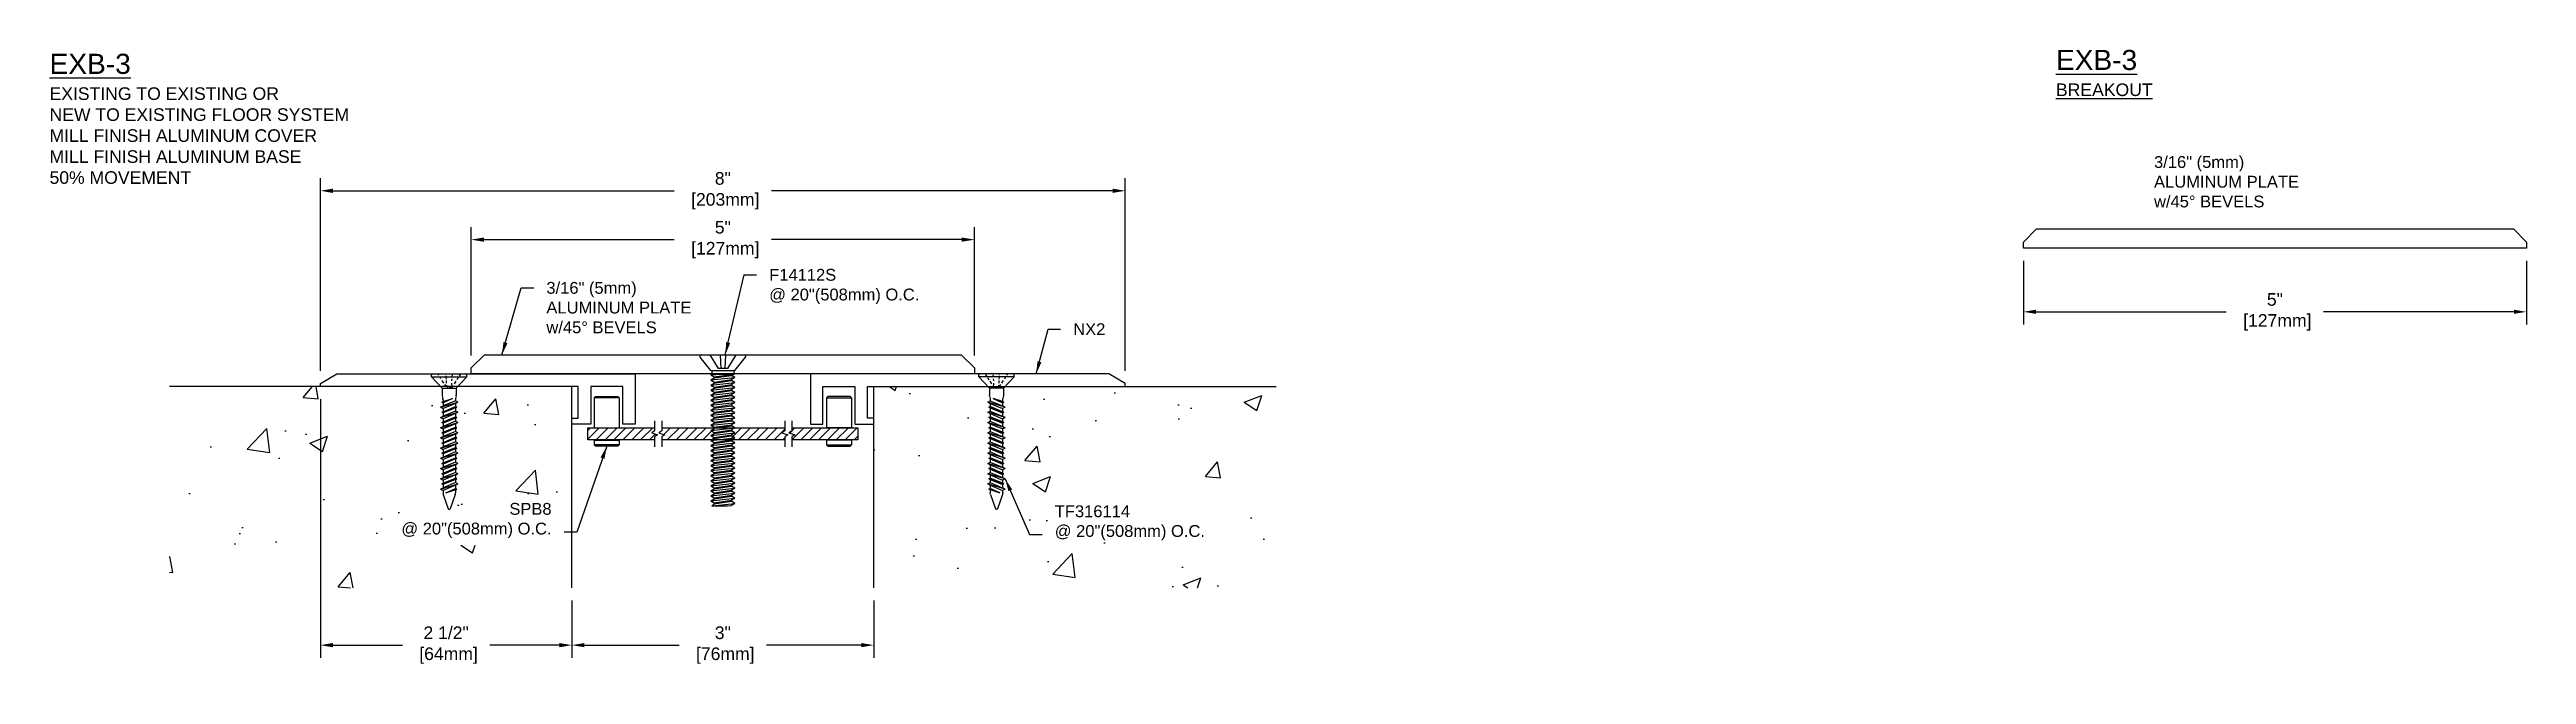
# Model space of a CAD drawing. Header units: inches. Extents: x -9.2 to 15.4, y 7.6 to 13.8.
import ezdxf

# ---------------------------------------------------------------- set-up
doc = ezdxf.new("R2010")
doc.units = ezdxf.units.IN
doc.header["$MEASUREMENT"] = 0
for name, color, linetype in [('Anchors', 4, 'Continuous'), ('Conditions', 1, 'Continuous'), ('Dimensions', 3, 'Continuous'), ('TEXT', 2, 'Continuous')]:
    doc.layers.add(name, color=color, linetype=linetype)
doc.styles.add('ARIAL', font='arial.ttf')
doc.dimstyles.new('Arial', dxfattribs={"dimtxt": 0.125, "dimasz": 0.125, "dimexe": 0.125, "dimexo": 0.125, "dimgap": 0.125, "dimtad": 0, "dimtih": 1, "dimtoh": 1, "dimdec": 4, "dimzin": 3, "dimdsep": 46, "dimlunit": 4, "dimtxsty": 'ARIAL', "dimcen": 0.125, "dimadec": 0, "dimazin": 0, "dimtfac": 1, "dimtdec": 4, "dimtofl": 0, "dimtmove": 0, "dimatfit": 3, "dimfxl": 0, "dimfrac": 2, "dimtolj": 1, "dimtzin": 0, "dimarcsym": 0})
pattern_1 = [(50, (-9.5756, 6.9022), (1.79315, -0.15688), [0.1875, -2.0625]), (355, (-9.5756, 6.9022), (-0.34688, 1.88048), [0.15, -1.65]), (100.451, (-9.4261, 6.8891), (1.44627, 1.7236), [0.15935, -1.75286]), (46.184, (-9.5756, 7.4022), (2.6681, -0.4138), [0.28125, -3.09375]), (96.636, (-9.3532, 7.3677), (2.33666, 2.4353), [0.23903, -2.6293]), (351.184, (-9.5756, 7.4022), (2.33665, 2.4353), [0.225, -2.475]), (21, (-9.3256, 7.2772), (1.49227, -1.00655), [0.1875, -2.0625]), (326, (-9.3256, 7.2772), (0.6083, 1.81288), [0.15, -1.65]), (71.451, (-9.2012, 7.1933), (2.10056, 0.80633), [0.15935, -1.75286]), (37.5, (-9.57555, 6.9022), (0.0304, 0.832235), [0, -1.63, 0, -1.675, 0, -1.65625]), (7.5, (-9.57555, 6.9022), (0.657674, 0.98603), [0, -0.955, 0, -1.5925, 0, -0.63125]), (327.5, (-10.13305, 6.9022), (1.334556, -0.056387), [0, -0.625, 0, -1.95, 0, -2.5875]), (317.5, (-10.383, 6.9022), (1.45797, 0.25026), [0, -0.8125, 0, -1.295, 0, -1.8375])]

# ---------------------------------------------------------------- blocks, each defined once
blk = doc.blocks.new('TF-316114')
for p, q in [((-0.163, 0), (0.163, 0)), ((-0.104, -0.013), (-0.113, 0)), ((-0.176, -0.029), (-0.175, -0.01)), ((-0.176, -0.029), (0.176, -0.029)), ((-0.176, -0.029), (-0.07, -0.141)), ((-0.082, -0.047), (-0.091, -0.032)), ((-0.074, -0.28), (0.032, -0.243)), ((-0.07, -0.141), (0.07, -0.141)), ((-0.07, -0.141), (-0.07, -0.208)), ((-0.053, -0.09), (-0.069, -0.066)), ((-0.069, -0.218), (-0.063, -0.244)), ((-0.062, -0.273), (0.032, -0.243)), ((0.032, -0.243), (-0.062, -0.286)), ((-0.031, -0.125), (-0.044, -0.104)), ((-0.031, -0.005), (-0.031, 0)), ((-0.03, -0.026), (-0.03, -0.019)), ((-0.028, -0.051), (-0.029, -0.032)), ((-0.026, -0.091), (-0.028, -0.065)), ((-0.024, -0.126), (-0.025, -0.11)), ((-0.024, -0.135), (-0.011, -0.135)), ((-0.002, -0.135), (0.018, -0.135)), ((0.037, -0.115), (0.024, -0.135)), ((0.024, -0.135), (0.025, -0.125)), ((0.025, -0.11), (0.026, -0.09)), ((0.027, -0.07), (0.029, -0.048)), ((0.03, -0.026), (0.031, -0.008)), ((0.066, -0.071), (0.049, -0.098)), ((0.069, -0.218), (0.063, -0.244)), ((0.07, -0.141), (0.176, -0.029)), ((0.07, -0.141), (0.07, -0.208)), ((0.09, -0.035), (0.075, -0.058)), ((0.11, -0.005), (0.098, -0.022)), ((0.176, -0.029), (0.175, -0.01)), ((-0.086, -0.33), (0.086, -0.28)), ((-0.086, -0.33), (-0.062, -0.317)), ((-0.086, -0.33), (-0.062, -0.343)), ((-0.086, -0.432), (0.086, -0.381)), ((-0.086, -0.432), (-0.062, -0.419)), ((-0.086, -0.432), (-0.062, -0.445)), ((-0.086, -0.534), (0.086, -0.483)), ((-0.074, -0.28), (-0.062, -0.273)), ((-0.074, -0.28), (-0.062, -0.286)), ((-0.074, -0.381), (0.074, -0.33)), ((-0.074, -0.381), (-0.062, -0.375)), ((-0.074, -0.381), (-0.062, -0.387)), ((-0.074, -0.483), (0.074, -0.432)), ((-0.074, -0.483), (-0.062, -0.477)), ((-0.074, -0.483), (-0.062, -0.489)), ((-0.062, -0.253), (-0.062, -0.273)), ((0.062, -0.267), (-0.062, -0.317)), ((-0.062, -0.286), (-0.062, -0.317)), ((0.062, -0.293), (-0.062, -0.343)), ((-0.062, -0.375), (0.062, -0.324)), ((0.062, -0.337), (-0.062, -0.387)), ((-0.062, -0.343), (-0.062, -0.375)), ((0.062, -0.368), (-0.062, -0.419)), ((-0.062, -0.387), (-0.062, -0.419)), ((0.062, -0.394), (-0.062, -0.445)), ((-0.062, -0.477), (0.062, -0.426)), ((0.062, -0.438), (-0.062, -0.489)), ((-0.062, -0.445), (-0.062, -0.477)), ((0.062, -0.47), (-0.062, -0.521)), ((-0.062, -0.489), (-0.062, -0.521)), ((0.062, -0.253), (0.062, -0.267)), ((0.086, -0.28), (0.062, -0.267)), ((0.086, -0.28), (0.062, -0.293)), ((0.062, -0.293), (0.062, -0.324)), ((0.074, -0.33), (0.062, -0.324)), ((0.074, -0.33), (0.062, -0.337)), ((0.062, -0.337), (0.062, -0.368)), ((0.086, -0.381), (0.062, -0.368)), ((0.086, -0.381), (0.062, -0.394)), ((0.062, -0.394), (0.062, -0.426)), ((0.074, -0.432), (0.062, -0.426)), ((0.074, -0.432), (0.062, -0.438)), ((0.062, -0.438), (0.062, -0.47)), ((0.086, -0.483), (0.062, -0.47)), ((0.086, -0.483), (0.062, -0.496)), ((-0.086, -0.534), (-0.062, -0.521)), ((-0.086, -0.534), (-0.062, -0.546)), ((-0.086, -0.635), (0.086, -0.584)), ((-0.086, -0.635), (-0.062, -0.622)), ((-0.086, -0.635), (-0.062, -0.648)), ((-0.086, -0.737), (0.086, -0.686)), ((-0.086, -0.737), (-0.062, -0.724)), ((-0.086, -0.737), (-0.062, -0.75)), ((-0.074, -0.584), (0.074, -0.534)), ((-0.074, -0.584), (-0.062, -0.578)), ((-0.074, -0.584), (-0.062, -0.59)), ((-0.074, -0.686), (0.074, -0.635)), ((-0.074, -0.686), (-0.062, -0.68)), ((-0.074, -0.686), (-0.062, -0.692)), ((-0.074, -0.787), (0.074, -0.737)), ((0.062, -0.496), (-0.062, -0.546)), ((-0.062, -0.578), (0.062, -0.527)), ((0.062, -0.54), (-0.062, -0.59)), ((-0.062, -0.546), (-0.062, -0.578)), ((0.062, -0.571), (-0.062, -0.622)), ((-0.062, -0.59), (-0.062, -0.622)), ((0.062, -0.597), (-0.062, -0.648)), ((-0.062, -0.68), (0.062, -0.629)), ((0.062, -0.641), (-0.062, -0.692)), ((-0.062, -0.648), (-0.062, -0.68)), ((0.062, -0.673), (-0.062, -0.724)), ((-0.062, -0.692), (-0.062, -0.724)), ((0.062, -0.699), (-0.062, -0.75)), ((-0.062, -0.781), (0.062, -0.73)), ((0.062, -0.496), (0.062, -0.527)), ((0.074, -0.534), (0.062, -0.527)), ((0.074, -0.534), (0.062, -0.54)), ((0.062, -0.54), (0.062, -0.571)), ((0.086, -0.584), (0.062, -0.571)), ((0.086, -0.584), (0.062, -0.597)), ((0.062, -0.597), (0.062, -0.629)), ((0.074, -0.635), (0.062, -0.629)), ((0.074, -0.635), (0.062, -0.641)), ((0.062, -0.641), (0.062, -0.673)), ((0.086, -0.686), (0.062, -0.673)), ((0.086, -0.686), (0.062, -0.699)), ((0.062, -0.699), (0.062, -0.73)), ((0.074, -0.737), (0.062, -0.73)), ((0.074, -0.737), (0.062, -0.743)), ((-0.086, -0.838), (0.086, -0.787)), ((-0.086, -0.838), (-0.062, -0.825)), ((-0.086, -0.838), (-0.062, -0.851)), ((-0.086, -0.94), (0.086, -0.889)), ((-0.086, -0.94), (-0.062, -0.927)), ((-0.086, -0.94), (-0.062, -0.953)), ((-0.074, -0.787), (-0.062, -0.781)), ((-0.074, -0.787), (-0.062, -0.794)), ((-0.074, -0.889), (0.074, -0.838)), ((-0.074, -0.889), (-0.062, -0.883)), ((-0.074, -0.889), (-0.062, -0.895)), ((-0.074, -0.991), (0.074, -0.94)), ((-0.074, -0.991), (-0.062, -0.984)), ((0.062, -0.743), (-0.062, -0.794)), ((-0.062, -0.75), (-0.062, -0.781)), ((0.062, -0.774), (-0.062, -0.825)), ((-0.062, -0.794), (-0.062, -0.825)), ((0.062, -0.8), (-0.062, -0.851)), ((-0.062, -0.883), (0.062, -0.832)), ((0.062, -0.844), (-0.062, -0.895)), ((-0.062, -0.851), (-0.062, -0.883)), ((0.062, -0.876), (-0.062, -0.927)), ((-0.062, -0.895), (-0.062, -0.927)), ((0.062, -0.902), (-0.062, -0.953)), ((-0.062, -0.984), (0.062, -0.934)), ((0.062, -0.946), (-0.062, -0.997)), ((-0.062, -0.953), (-0.062, -0.984)), ((0.062, -0.978), (-0.062, -1.028)), ((0.062, -0.743), (0.062, -0.774)), ((0.086, -0.787), (0.062, -0.774)), ((0.086, -0.787), (0.062, -0.8)), ((0.062, -0.8), (0.062, -0.832)), ((0.074, -0.838), (0.062, -0.832)), ((0.074, -0.838), (0.062, -0.844)), ((0.062, -0.844), (0.062, -0.876)), ((0.086, -0.889), (0.062, -0.876)), ((0.086, -0.889), (0.062, -0.902)), ((0.062, -0.902), (0.062, -0.934)), ((0.074, -0.94), (0.062, -0.934)), ((0.074, -0.94), (0.062, -0.946)), ((0.062, -0.946), (0.062, -0.978)), ((0.086, -0.991), (0.062, -0.978)), ((-0.086, -1.041), (0.086, -0.991)), ((-0.086, -1.041), (-0.062, -1.028)), ((-0.086, -1.041), (-0.062, -1.054)), ((-0.086, -1.143), (0.086, -1.092)), ((-0.086, -1.143), (-0.062, -1.13)), ((-0.086, -1.143), (-0.062, -1.156)), ((-0.074, -0.991), (-0.062, -0.997)), ((-0.074, -1.092), (0.074, -1.041)), ((-0.074, -1.092), (-0.062, -1.086)), ((-0.074, -1.092), (-0.062, -1.098)), ((-0.062, -0.997), (-0.062, -1.028)), ((0.062, -1.003), (-0.062, -1.054)), ((-0.062, -1.086), (0.062, -1.035)), ((0.062, -1.047), (-0.062, -1.098)), ((-0.062, -1.054), (-0.062, -1.086)), ((0.062, -1.079), (-0.062, -1.13)), ((-0.062, -1.098), (-0.062, -1.13)), ((0.062, -1.105), (-0.062, -1.156)), ((-0.062, -1.156), (-0.062, -1.182)), ((-0.06, -1.197), (-0.01, -1.34)), ((-0.034, -1.18), (0.062, -1.137)), ((-0.034, -1.18), (0.074, -1.143)), ((0.062, -1.149), (-0.034, -1.18)), ((0.06, -1.197), (0.01, -1.34)), ((0.086, -0.991), (0.062, -1.003)), ((0.062, -1.003), (0.062, -1.035)), ((0.074, -1.041), (0.062, -1.035)), ((0.074, -1.041), (0.062, -1.047)), ((0.062, -1.047), (0.062, -1.079)), ((0.086, -1.092), (0.062, -1.079)), ((0.086, -1.092), (0.062, -1.105)), ((0.062, -1.105), (0.062, -1.137)), ((0.074, -1.143), (0.062, -1.137)), ((0.074, -1.143), (0.062, -1.149)), ((0.062, -1.149), (0.062, -1.182))]:
    blk.add_line(p, q)
for centre, radius, start, end in [((-0.163, -0.011), 0.0112, 90, 175), ((-0.023, -0.208), 0.0465, 180, 191.9357), ((-0.109, -0.253), 0.0465, 0, 11.9357), ((0.109, -0.253), 0.0465, 168.0643, 180), ((0.023, -0.208), 0.0465, 348.0643, 0), ((0.163, -0.011), 0.0112, 5, 90), ((-0.016, -1.182), 0.0465, 180, 199.3058), ((0.016, -1.182), 0.0465, 340.6942, 0), ((0, -1.335), 0.0106, 204.1001, 335.8999)]:
    blk.add_arc(centre, radius, start, end)
blk = doc.blocks.new('TF316114')
blk.add_blockref('TF-316114', (0, 0))
blk = doc.blocks.new('F14112S')
for p, q in [((-0.214, 0), (0.214, 0)), ((-0.128, 0), (-0.047, -0.137)), ((-0.025, 0), (-0.02, -0.137)), ((0.025, 0), (0.02, -0.137)), ((0.128, 0), (0.048, -0.137)), ((-0.119, -0.155), (-0.226, -0.024)), ((-0.119, -0.155), (0.119, -0.155)), ((-0.119, -0.2), (-0.108, -0.195)), ((-0.119, -0.2), (-0.068, -0.195)), ((-0.119, -0.2), (-0.085, -0.22)), ((-0.119, -0.25), (0.119, -0.225)), ((-0.119, -0.25), (-0.085, -0.23)), ((-0.108, -0.155), (-0.108, -0.195)), ((0.108, -0.195), (-0.108, -0.195)), ((-0.085, -0.22), (0.085, -0.195)), ((-0.085, -0.23), (0.085, -0.205)), ((-0.085, -0.22), (-0.085, -0.23)), ((-0.085, -0.27), (0.085, -0.245)), ((0.048, -0.137), (-0.047, -0.137)), ((0.108, -0.195), (0.085, -0.205)), ((0.119, -0.225), (0.085, -0.205)), ((0.119, -0.225), (0.085, -0.245)), ((0.085, -0.245), (0.085, -0.255)), ((0.108, -0.155), (0.108, -0.195)), ((0.119, -0.155), (0.226, -0.024)), ((-0.119, -0.25), (-0.085, -0.27)), ((-0.119, -0.3), (0.119, -0.275)), ((-0.119, -0.3), (-0.085, -0.28)), ((-0.119, -0.3), (-0.085, -0.32)), ((-0.119, -0.35), (0.119, -0.325)), ((-0.119, -0.35), (-0.085, -0.33)), ((-0.119, -0.35), (-0.085, -0.37)), ((-0.119, -0.4), (0.119, -0.375)), ((-0.119, -0.4), (-0.085, -0.38)), ((-0.119, -0.4), (-0.085, -0.42)), ((-0.119, -0.45), (0.119, -0.425)), ((-0.119, -0.45), (-0.085, -0.43)), ((-0.119, -0.45), (-0.085, -0.47)), ((-0.119, -0.5), (0.119, -0.475)), ((-0.119, -0.5), (-0.085, -0.48)), ((-0.085, -0.28), (0.085, -0.255)), ((-0.085, -0.27), (-0.085, -0.28)), ((-0.085, -0.32), (0.085, -0.295)), ((-0.085, -0.33), (0.085, -0.305)), ((-0.085, -0.32), (-0.085, -0.33)), ((-0.085, -0.37), (0.085, -0.345)), ((-0.085, -0.38), (0.085, -0.355)), ((-0.085, -0.37), (-0.085, -0.38)), ((-0.085, -0.42), (0.085, -0.395)), ((-0.085, -0.43), (0.085, -0.405)), ((-0.085, -0.42), (-0.085, -0.43)), ((-0.085, -0.47), (0.085, -0.445)), ((-0.085, -0.48), (0.085, -0.455)), ((-0.085, -0.47), (-0.085, -0.48)), ((0.119, -0.275), (0.085, -0.255)), ((0.119, -0.275), (0.085, -0.295)), ((0.085, -0.295), (0.085, -0.305)), ((0.119, -0.325), (0.085, -0.305)), ((0.119, -0.325), (0.085, -0.345)), ((0.085, -0.345), (0.085, -0.355)), ((0.119, -0.375), (0.085, -0.355)), ((0.119, -0.375), (0.085, -0.395)), ((0.085, -0.395), (0.085, -0.405)), ((0.119, -0.425), (0.085, -0.405)), ((0.119, -0.425), (0.085, -0.445)), ((0.085, -0.445), (0.085, -0.455)), ((0.119, -0.475), (0.085, -0.455)), ((0.119, -0.475), (0.085, -0.495)), ((-0.119, -0.5), (-0.085, -0.52)), ((-0.119, -0.55), (0.119, -0.525)), ((-0.119, -0.55), (-0.085, -0.53)), ((-0.119, -0.55), (-0.085, -0.57)), ((-0.119, -0.6), (0.119, -0.575)), ((-0.119, -0.6), (-0.085, -0.58)), ((-0.119, -0.6), (-0.085, -0.62)), ((-0.119, -0.65), (0.119, -0.625)), ((-0.119, -0.65), (-0.085, -0.63)), ((-0.119, -0.65), (-0.085, -0.67)), ((-0.119, -0.7), (0.119, -0.675)), ((-0.119, -0.7), (-0.085, -0.68)), ((-0.119, -0.7), (-0.085, -0.72)), ((-0.119, -0.75), (0.119, -0.725)), ((-0.119, -0.75), (-0.085, -0.73)), ((-0.085, -0.52), (0.085, -0.495)), ((-0.085, -0.53), (0.085, -0.505)), ((-0.085, -0.52), (-0.085, -0.53)), ((-0.085, -0.57), (0.085, -0.545)), ((-0.085, -0.58), (0.085, -0.555)), ((-0.085, -0.57), (-0.085, -0.58)), ((-0.085, -0.62), (0.085, -0.595)), ((-0.085, -0.63), (0.085, -0.605)), ((-0.085, -0.62), (-0.085, -0.63)), ((-0.085, -0.67), (0.085, -0.645)), ((-0.085, -0.68), (0.085, -0.655)), ((-0.085, -0.67), (-0.085, -0.68)), ((-0.085, -0.72), (0.085, -0.695)), ((-0.085, -0.73), (0.085, -0.705)), ((-0.085, -0.72), (-0.085, -0.73)), ((0.085, -0.495), (0.085, -0.505)), ((0.119, -0.525), (0.085, -0.505)), ((0.119, -0.525), (0.085, -0.545)), ((0.085, -0.545), (0.085, -0.555)), ((0.119, -0.575), (0.085, -0.555)), ((0.119, -0.575), (0.085, -0.595)), ((0.085, -0.595), (0.085, -0.605)), ((0.119, -0.625), (0.085, -0.605)), ((0.119, -0.625), (0.085, -0.645)), ((0.085, -0.645), (0.085, -0.655)), ((0.119, -0.675), (0.085, -0.655)), ((0.119, -0.675), (0.085, -0.695)), ((0.085, -0.695), (0.085, -0.705)), ((0.119, -0.725), (0.085, -0.705)), ((0.119, -0.725), (0.085, -0.745)), ((-0.119, -0.75), (-0.085, -0.77)), ((-0.119, -0.8), (0.119, -0.775)), ((-0.119, -0.8), (-0.085, -0.78)), ((-0.119, -0.8), (-0.085, -0.82)), ((-0.119, -0.85), (0.119, -0.825)), ((-0.119, -0.85), (-0.085, -0.83)), ((-0.119, -0.85), (-0.085, -0.87)), ((-0.119, -0.9), (0.119, -0.875)), ((-0.119, -0.9), (-0.085, -0.88)), ((-0.119, -0.9), (-0.085, -0.92)), ((-0.119, -0.95), (0.119, -0.925)), ((-0.119, -0.95), (-0.085, -0.93)), ((-0.119, -0.95), (-0.085, -0.97)), ((-0.119, -1), (0.119, -0.975)), ((-0.119, -1), (-0.085, -0.98)), ((-0.085, -0.77), (0.085, -0.745)), ((-0.085, -0.78), (0.085, -0.755)), ((-0.085, -0.77), (-0.085, -0.78)), ((-0.085, -0.82), (0.085, -0.795)), ((-0.085, -0.83), (0.085, -0.805)), ((-0.085, -0.82), (-0.085, -0.83)), ((-0.085, -0.87), (0.085, -0.845)), ((-0.085, -0.88), (0.085, -0.855)), ((-0.085, -0.87), (-0.085, -0.88)), ((-0.085, -0.92), (0.085, -0.895)), ((-0.085, -0.93), (0.085, -0.905)), ((-0.085, -0.92), (-0.085, -0.93)), ((-0.085, -0.97), (0.085, -0.945)), ((-0.085, -0.98), (0.085, -0.955)), ((-0.085, -0.97), (-0.085, -0.98)), ((0.085, -0.745), (0.085, -0.755)), ((0.119, -0.775), (0.085, -0.755)), ((0.119, -0.775), (0.085, -0.795)), ((0.085, -0.795), (0.085, -0.805)), ((0.119, -0.825), (0.085, -0.805)), ((0.119, -0.825), (0.085, -0.845)), ((0.085, -0.845), (0.085, -0.855)), ((0.119, -0.875), (0.085, -0.855)), ((0.119, -0.875), (0.085, -0.895)), ((0.085, -0.895), (0.085, -0.905)), ((0.119, -0.925), (0.085, -0.905)), ((0.119, -0.925), (0.085, -0.945)), ((0.085, -0.945), (0.085, -0.955)), ((0.119, -0.975), (0.085, -0.955)), ((0.119, -0.975), (0.085, -0.995)), ((-0.119, -1), (-0.085, -1.02)), ((-0.119, -1.05), (0.119, -1.025)), ((-0.119, -1.05), (-0.085, -1.03)), ((-0.119, -1.05), (-0.085, -1.07)), ((-0.119, -1.1), (0.119, -1.075)), ((-0.119, -1.1), (-0.085, -1.08)), ((-0.119, -1.1), (-0.085, -1.12)), ((-0.119, -1.15), (0.119, -1.125)), ((-0.119, -1.15), (-0.085, -1.13)), ((-0.119, -1.15), (-0.085, -1.17)), ((-0.119, -1.2), (0.119, -1.175)), ((-0.119, -1.2), (-0.085, -1.18)), ((-0.119, -1.2), (-0.085, -1.22)), ((-0.119, -1.25), (0.119, -1.225)), ((-0.119, -1.25), (-0.085, -1.23)), ((-0.085, -1.02), (0.085, -0.995)), ((-0.085, -1.03), (0.085, -1.005)), ((-0.085, -1.02), (-0.085, -1.03)), ((-0.085, -1.07), (0.085, -1.045)), ((-0.085, -1.08), (0.085, -1.055)), ((-0.085, -1.07), (-0.085, -1.08)), ((-0.085, -1.12), (0.085, -1.095)), ((-0.085, -1.13), (0.085, -1.105)), ((-0.085, -1.12), (-0.085, -1.13)), ((-0.085, -1.17), (0.085, -1.145)), ((-0.085, -1.18), (0.085, -1.155)), ((-0.085, -1.17), (-0.085, -1.18)), ((-0.085, -1.22), (0.085, -1.195)), ((-0.085, -1.23), (0.085, -1.205)), ((-0.085, -1.22), (-0.085, -1.23)), ((0.085, -0.995), (0.085, -1.005)), ((0.119, -1.025), (0.085, -1.005)), ((0.119, -1.025), (0.085, -1.045)), ((0.085, -1.045), (0.085, -1.055)), ((0.119, -1.075), (0.085, -1.055)), ((0.119, -1.075), (0.085, -1.095)), ((0.085, -1.095), (0.085, -1.105)), ((0.119, -1.125), (0.085, -1.105)), ((0.119, -1.125), (0.085, -1.145)), ((0.085, -1.145), (0.085, -1.155)), ((0.119, -1.175), (0.085, -1.155)), ((0.119, -1.175), (0.085, -1.195)), ((0.085, -1.195), (0.085, -1.205)), ((0.119, -1.225), (0.085, -1.205)), ((0.119, -1.225), (0.085, -1.245)), ((-0.119, -1.25), (-0.085, -1.27)), ((-0.119, -1.3), (0.119, -1.275)), ((-0.119, -1.3), (-0.085, -1.28)), ((-0.119, -1.3), (-0.085, -1.32)), ((-0.119, -1.35), (0.119, -1.325)), ((-0.119, -1.35), (-0.085, -1.33)), ((-0.119, -1.35), (-0.085, -1.37)), ((-0.119, -1.4), (0.119, -1.375)), ((-0.119, -1.4), (-0.085, -1.38)), ((-0.119, -1.4), (-0.085, -1.42)), ((-0.119, -1.45), (0.119, -1.425)), ((-0.119, -1.45), (-0.085, -1.43)), ((-0.119, -1.45), (-0.085, -1.47)), ((-0.11, -1.5), (0.119, -1.475)), ((-0.085, -1.27), (0.085, -1.245)), ((-0.085, -1.28), (0.085, -1.255)), ((-0.085, -1.27), (-0.085, -1.28)), ((-0.085, -1.32), (0.085, -1.295)), ((-0.085, -1.33), (0.085, -1.305)), ((-0.085, -1.32), (-0.085, -1.33)), ((-0.085, -1.37), (0.085, -1.345)), ((-0.085, -1.38), (0.085, -1.355)), ((-0.085, -1.37), (-0.085, -1.38)), ((-0.085, -1.42), (0.085, -1.395)), ((-0.085, -1.43), (0.085, -1.405)), ((-0.085, -1.42), (-0.085, -1.43)), ((-0.085, -1.47), (0.085, -1.445)), ((-0.085, -1.48), (0.085, -1.455)), ((-0.085, -1.47), (-0.085, -1.48)), ((0.085, -1.245), (0.085, -1.255)), ((0.119, -1.275), (0.085, -1.255)), ((0.119, -1.275), (0.085, -1.295)), ((0.085, -1.295), (0.085, -1.305)), ((0.119, -1.325), (0.085, -1.305)), ((0.119, -1.325), (0.085, -1.345)), ((0.085, -1.345), (0.085, -1.355)), ((0.119, -1.375), (0.085, -1.355)), ((0.119, -1.375), (0.085, -1.395)), ((0.085, -1.395), (0.085, -1.405)), ((0.119, -1.425), (0.085, -1.405)), ((0.119, -1.425), (0.085, -1.445)), ((0.085, -1.445), (0.085, -1.455)), ((0.119, -1.475), (0.085, -1.455)), ((0.119, -1.475), (0.085, -1.495)), ((-0.11, -1.5), (-0.085, -1.48)), ((-0.11, -1.5), (0.048, -1.5)), ((0.048, -1.5), (0.085, -1.495))]:
    blk.add_line(p, q)
for centre, start, end in [((-0.214, -0.015), 90, 219.032), ((0.214, -0.015), 320.968, 90)]:
    blk.add_arc(centre, 0.015, start, end)
blk = doc.blocks.new('*D12')
at = {"layer": 'Defpoints', "color": 0}
for p in [(-4.012, 8.459), (-1.012, 8.459), (-1.012, 7.891)]:
    blk.add_point(p, dxfattribs=at)
at = {"layer": 'Dimensions', "color": 0, "lineweight": -2}
for p, q in [((-4.012, 8.334), (-4.012, 7.766)), ((-1.012, 8.334), (-1.012, 7.766)), ((-3.887, 7.891), (-2.947, 7.891)), ((-1.137, 7.891), (-2.077, 7.891))]:
    blk.add_line(p, q, dxfattribs=at)
at = {"layer": 'Dimensions', "color": 0}
for points in [[(-3.887, 7.912), (-3.887, 7.87), (-4.012, 7.891)], [(-1.137, 7.912), (-1.137, 7.87), (-1.012, 7.891)]]:
    blk.add_solid(points, dxfattribs=at)
at = {"layer": 'Dimensions', "color": 0, "insert": (-2.512, 7.891), "char_height": 0.125, "attachment_point": 5, "style": 'ARIAL'}
blk.add_mtext('\\A1;3"\\P [76mm]', dxfattribs=at)
blk = doc.blocks.new('*D13')
at = {"layer": 'Defpoints', "color": 0}
for p in [(-6.512, 10.459), (-4.012, 8.459), (-6.512, 7.891)]:
    blk.add_point(p, dxfattribs=at)
at = {"layer": 'Dimensions', "color": 0, "lineweight": -2}
for p, q in [((-6.512, 10.334), (-6.512, 7.766)), ((-4.012, 8.334), (-4.012, 7.766)), ((-6.387, 7.891), (-5.697, 7.891)), ((-4.137, 7.891), (-4.827, 7.891))]:
    blk.add_line(p, q, dxfattribs=at)
at = {"layer": 'Dimensions', "color": 0}
for points in [[(-6.387, 7.912), (-6.387, 7.87), (-6.512, 7.891)], [(-4.137, 7.912), (-4.137, 7.87), (-4.012, 7.891)]]:
    blk.add_solid(points, dxfattribs=at)
at = {"layer": 'Dimensions', "color": 0, "insert": (-5.262, 7.891), "char_height": 0.125, "attachment_point": 5, "style": 'ARIAL'}
blk.add_mtext('\\A1;2 1/2"\\P [64mm]', dxfattribs=at)
blk = doc.blocks.new('*D14')
at = {"layer": 'Defpoints', "color": 0}
for p in [(-0.012, 11.918), (-5.012, 10.644), (-0.012, 10.644)]:
    blk.add_point(p, dxfattribs=at)
at = {"layer": 'Dimensions', "color": 0, "lineweight": -2}
for p, q in [((-5.012, 10.769), (-5.012, 12.043)), ((-4.887, 11.918), (-2.995, 11.918)), ((-0.137, 11.918), (-2.029, 11.918)), ((-0.012, 10.769), (-0.012, 12.043))]:
    blk.add_line(p, q, dxfattribs=at)
at = {"layer": 'Dimensions', "color": 0}
for points in [[(-4.887, 11.939), (-4.887, 11.897), (-5.012, 11.918)], [(-0.137, 11.939), (-0.137, 11.897), (-0.012, 11.918)]]:
    blk.add_solid(points, dxfattribs=at)
at = {"layer": 'Dimensions', "color": 0, "insert": (-2.512, 11.918), "char_height": 0.125, "attachment_point": 5, "style": 'ARIAL'}
blk.add_mtext('\\A1;5"\\P [127mm]', dxfattribs=at)
blk = doc.blocks.new('*D15')
at = {"layer": 'Defpoints', "color": 0}
for p in [(1.488, 12.403), (-6.512, 10.489), (1.488, 10.489)]:
    blk.add_point(p, dxfattribs=at)
at = {"layer": 'Dimensions', "color": 0, "lineweight": -2}
for p, q in [((-6.512, 10.614), (-6.512, 12.528)), ((-6.387, 12.403), (-2.995, 12.403)), ((1.363, 12.403), (-2.029, 12.403)), ((1.488, 10.614), (1.488, 12.528))]:
    blk.add_line(p, q, dxfattribs=at)
at = {"layer": 'Dimensions', "color": 0}
for points in [[(-6.387, 12.424), (-6.387, 12.382), (-6.512, 12.403)], [(1.363, 12.424), (1.363, 12.382), (1.488, 12.403)]]:
    blk.add_solid(points, dxfattribs=at)
at = {"layer": 'Dimensions', "color": 0, "insert": (-2.512, 12.403), "char_height": 0.125, "attachment_point": 5, "style": 'ARIAL'}
blk.add_mtext('\\A1;8"\\P [203mm]', dxfattribs=at)
blk = doc.blocks.new('PIN')
for p, q in [((-0.16, 0.17), (-0.145, 0.185)), ((-0.16, 0.17), (0.09, 0.17)), ((-0.16, 0.17), (-0.16, -0.128)), ((0.075, 0.185), (-0.145, 0.185)), ((0.075, 0.185), (0.09, 0.17)), ((0.09, 0.17), (0.09, -0.128)), ((0.09, -0.128), (-0.16, -0.128)), ((0.09, -0.248), (-0.16, -0.248)), ((-0.16, -0.248), (-0.16, -0.295)), ((-0.16, -0.295), (0.09, -0.295)), ((-0.16, -0.295), (-0.145, -0.31)), ((-0.145, -0.31), (0.075, -0.31)), ((0.09, -0.295), (0.075, -0.31)), ((0.09, -0.248), (0.09, -0.295))]:
    blk.add_line(p, q)
blk = doc.blocks.new('SPB8')
h = blk.add_hatch()
h.set_pattern_fill('ANSI31', color=256, scale=0.5, style=0)
h.paths.add_polyline_path([(8.405, 3.027), (8.405, 3.147), (7.75, 3.147), (7.75, 3.117), (7.721, 3.098), (7.779, 3.076), (7.75, 3.057), (7.75, 3.027)])
h.paths.add_polyline_path([(7.157, 3.147), (7.183, 3.132), (7.149, 3.112), (7.149, 3.102), (7.183, 3.082), (7.149, 3.062), (7.149, 3.052), (7.183, 3.032), (7.174, 3.027), (7.68, 3.027), (7.68, 3.057), (7.709, 3.076), (7.651, 3.098), (7.68, 3.117), (7.68, 3.147)])
h.paths.add_polyline_path([(6.456, 3.147), (6.456, 3.117), (6.427, 3.098), (6.485, 3.076), (6.456, 3.057), (6.456, 3.027), (6.979, 3.027), (6.979, 3.037), (6.945, 3.057), (6.979, 3.077), (6.979, 3.087), (6.945, 3.107), (6.979, 3.127), (6.979, 3.137), (6.962, 3.147)])
h.paths.add_polyline_path([(5.722, 3.147), (5.722, 3.027), (6.386, 3.027), (6.386, 3.057), (6.415, 3.076), (6.357, 3.098), (6.386, 3.117), (6.386, 3.147)])
for points in [[(6.386, 3.217), (6.386, 3.117), (6.357, 3.098), (6.415, 3.076), (6.386, 3.057), (6.386, 2.957)], [(6.456, 3.217), (6.456, 3.117), (6.427, 3.098), (6.485, 3.076), (6.456, 3.057), (6.456, 2.957)], [(7.68, 3.217), (7.68, 3.117), (7.651, 3.098), (7.709, 3.076), (7.68, 3.057), (7.68, 2.957)], [(7.75, 3.217), (7.75, 3.117), (7.721, 3.098), (7.779, 3.076), (7.75, 3.057), (7.75, 2.957)], [(6.386, 3.027), (5.722, 3.027), (5.722, 3.147), (6.386, 3.147)], [(6.456, 3.147), (7.68, 3.147)], [(7.68, 3.027), (6.456, 3.027)], [(7.75, 3.147), (8.405, 3.147), (8.405, 3.027), (7.75, 3.027)]]:
    blk.add_lwpolyline(points)
at = {"xscale": -1}
blk.add_blockref('PIN', (5.874, 3.274), dxfattribs=at)
blk.add_blockref('PIN', (8.253, 3.274))
blk = doc.blocks.new('NX2')
blk.add_lwpolyline([(6.069, 3.557), (5.751, 3.557), (5.751, 3.182), (5.564, 3.182), (5.564, 3.244), (5.626, 3.244), (5.626, 3.557), (3.064, 3.557), (3.064, 3.587), (3.229, 3.682), (6.194, 3.682), (6.194, 3.182), (6.069, 3.182)], close=True)
blk = doc.blocks.new('*D16')
at = {"layer": 'Defpoints', "color": 0}
for p in [(10.413, 11.834), (15.413, 11.834), (15.413, 11.201)]:
    blk.add_point(p, dxfattribs=at)
at = {"layer": 'Dimensions', "color": 0, "lineweight": -2}
for p, q in [((10.413, 11.709), (10.413, 11.076)), ((15.413, 11.709), (15.413, 11.076)), ((10.538, 11.201), (12.43, 11.201)), ((15.288, 11.201), (13.396, 11.201))]:
    blk.add_line(p, q, dxfattribs=at)
at = {"layer": 'Dimensions', "color": 0}
for points in [[(10.538, 11.222), (10.538, 11.181), (10.413, 11.201)], [(15.288, 11.222), (15.288, 11.181), (15.413, 11.201)]]:
    blk.add_solid(points, dxfattribs=at)
at = {"layer": 'Dimensions', "color": 0, "insert": (12.913, 11.201), "char_height": 0.125, "attachment_point": 5, "style": 'ARIAL'}
blk.add_mtext('\\A1;5"\\P [127mm]', dxfattribs=at)

msp = doc.modelspace()

# ---------------------------------------------------------------- hatches: boundary and pattern name
at = {"layer": 'Conditions'}
h = msp.add_hatch(dxfattribs=at)
h.set_pattern_fill('AR-CONC', color=256, scale=0.25, style=0)
h.set_pattern_definition(pattern_1)
h.paths.add_polyline_path([(-5.31714, 9.74599), (-5.29314, 9.75892), (-5.29314, 9.79061), (-5.30459, 9.79677), (-5.29314, 9.80294), (-5.29314, 9.83463), (-5.31714, 9.84756), (-5.29314, 9.86048), (-5.29314, 9.89217), (-5.30459, 9.89834), (-5.29314, 9.9045), (-5.29314, 9.93619), (-5.31714, 9.94912), (-5.29314, 9.96204), (-5.29314, 9.99374), (-5.30459, 9.9999), (-5.29314, 10.00606), (-5.29314, 10.03776), (-5.31714, 10.05068), (-5.29314, 10.06361), (-5.29314, 10.0953), (-5.30459, 10.10146), (-5.29314, 10.10762), (-5.29314, 10.13932), (-5.31714, 10.15224), (-5.29314, 10.16517), (-5.29314, 10.19686), (-5.30459, 10.20302), (-5.29314, 10.20919), (-5.29314, 10.24088), (-5.31714, 10.25381), (-5.29314, 10.26673), (-5.29314, 10.29842), (-5.30459, 10.30459), (-5.29314, 10.31075), (-5.29314, 10.33088, 0.05212645), (-5.29415, 10.3405), (-5.30064, 10.37122), (-5.30064, 10.44318), (-5.31579, 10.45918), (-6.51189, 10.45918), (-8.01189, 10.45918), (-8.01189, 8.45938), (-4.01189, 8.45938), (-4.01189, 10.45918), (-5.146, 10.45918), (-5.16114, 10.44318), (-5.16114, 10.37122), (-5.16764, 10.3405, 0.05212645), (-5.16864, 10.33088), (-5.16864, 10.31751), (-5.14464, 10.30459), (-5.16864, 10.29166), (-5.16864, 10.25997), (-5.1572, 10.25381), (-5.16864, 10.24764), (-5.16864, 10.21595), (-5.14464, 10.20302), (-5.16864, 10.1901), (-5.16864, 10.15841), (-5.1572, 10.15224), (-5.16864, 10.14608), (-5.16864, 10.11439), (-5.14464, 10.10146), (-5.16864, 10.08854), (-5.16864, 10.05684), (-5.1572, 10.05068), (-5.16864, 10.04452), (-5.16864, 10.01282), (-5.14464, 9.9999), (-5.16864, 9.98697), (-5.16864, 9.95528), (-5.1572, 9.94912), (-5.16864, 9.94295), (-5.16864, 9.91126), (-5.14464, 9.89834), (-5.16864, 9.88541), (-5.16864, 9.85372), (-5.1572, 9.84756), (-5.16864, 9.84139), (-5.16864, 9.8097), (-5.14464, 9.79677), (-5.16864, 9.78385), (-5.16864, 9.75216), (-5.1572, 9.74599), (-5.16864, 9.73983), (-5.16864, 9.70814), (-5.14464, 9.69521), (-5.16864, 9.68229), (-5.16864, 9.65059), (-5.1572, 9.64443), (-5.16864, 9.63827), (-5.16864, 9.60657), (-5.14464, 9.59365), (-5.16864, 9.58072), (-5.16864, 9.54903), (-5.1572, 9.54287), (-5.16864, 9.5367), (-5.16864, 9.50501), (-5.14464, 9.49209), (-5.16864, 9.47916), (-5.16864, 9.44747), (-5.1572, 9.44131), (-5.16864, 9.43514), (-5.16864, 9.39461), (-5.22067, 9.24609, -0.77412328), (-5.24112, 9.24609), (-5.29314, 9.39461), (-5.29314, 9.42838), (-5.31714, 9.44131), (-5.29314, 9.45423), (-5.29314, 9.48592), (-5.30459, 9.49209), (-5.29314, 9.49825), (-5.29314, 9.52994), (-5.31714, 9.54287), (-5.29314, 9.55579), (-5.29314, 9.58749), (-5.30459, 9.59365), (-5.29314, 9.59981), (-5.29314, 9.63151), (-5.31714, 9.64443), (-5.29314, 9.65736), (-5.29314, 9.68905), (-5.30459, 9.69521), (-5.29314, 9.70137), (-5.29314, 9.73307)])
h.paths.add_polyline_path([(-5.637, 9.17886), (-4.57112, 9.17886), (-4.57112, 9.34869), (-4.07681, 9.34869), (-4.07681, 8.88552), (-5.637, 8.88552)], flags=16)
h.paths.add_polyline_path([(-5.62742, 9.33593), (-4.09904, 9.33593), (-4.09904, 8.92513), (-5.62742, 8.92513)], flags=24)
h = msp.add_hatch(dxfattribs=at)
h.set_pattern_fill('AR-CONC', color=256, scale=0.25, style=0)
h.set_pattern_definition(pattern_1)
h.paths.add_polyline_path([(0.292, 10.45918), (0.27686, 10.44318), (0.27686, 10.37122), (0.27036, 10.3405, 0.05212645), (0.26936, 10.33088), (0.26936, 10.31075), (0.2808, 10.30459), (0.26936, 10.29842), (0.26936, 10.26673), (0.29336, 10.25381), (0.26936, 10.24088), (0.26936, 10.20919), (0.2808, 10.20302), (0.26936, 10.19686), (0.26936, 10.16517), (0.29336, 10.15224), (0.26936, 10.13932), (0.26936, 10.10762), (0.2808, 10.10146), (0.26936, 10.0953), (0.26936, 10.06361), (0.29336, 10.05068), (0.26936, 10.03776), (0.26936, 10.00606), (0.2808, 9.9999), (0.26936, 9.99374), (0.26936, 9.96204), (0.29336, 9.94912), (0.26936, 9.93619), (0.26936, 9.9045), (0.2808, 9.89834), (0.26936, 9.89217), (0.26936, 9.86048), (0.29336, 9.84756), (0.26936, 9.83463), (0.26936, 9.80294), (0.2808, 9.79677), (0.26936, 9.79061), (0.26936, 9.75892), (0.29336, 9.74599), (0.26936, 9.73307), (0.26936, 9.70137), (0.2808, 9.69521), (0.26936, 9.68905), (0.26936, 9.65736), (0.29336, 9.64443), (0.26936, 9.63151), (0.26936, 9.59981), (0.2808, 9.59365), (0.26936, 9.58749), (0.26936, 9.55579), (0.29336, 9.54287), (0.26936, 9.52994), (0.26936, 9.49825), (0.2808, 9.49209), (0.26936, 9.48592), (0.26936, 9.45423), (0.29336, 9.44131), (0.26936, 9.42838), (0.26936, 9.39461), (0.21733, 9.24609, -0.77412328), (0.19688, 9.24609), (0.14486, 9.39461), (0.14486, 9.43514), (0.13341, 9.44131), (0.14486, 9.44747), (0.14486, 9.47916), (0.12086, 9.49209), (0.14486, 9.50501), (0.14486, 9.5367), (0.13341, 9.54287), (0.14486, 9.54903), (0.14486, 9.58072), (0.12086, 9.59365), (0.14486, 9.60657), (0.14486, 9.63827), (0.13341, 9.64443), (0.14486, 9.65059), (0.14486, 9.68229), (0.12086, 9.69521), (0.14486, 9.70814), (0.14486, 9.73983), (0.13341, 9.74599), (0.14486, 9.75216), (0.14486, 9.78385), (0.12086, 9.79677), (0.14486, 9.8097), (0.14486, 9.84139), (0.13341, 9.84756), (0.14486, 9.85372), (0.14486, 9.88541), (0.12086, 9.89834), (0.14486, 9.91126), (0.14486, 9.94295), (0.13341, 9.94912), (0.14486, 9.95528), (0.14486, 9.98697), (0.12086, 9.9999), (0.14486, 10.01282), (0.14486, 10.04452), (0.13341, 10.05068), (0.14486, 10.05684), (0.14486, 10.08854), (0.12086, 10.10146), (0.14486, 10.11439), (0.14486, 10.14608), (0.13341, 10.15224), (0.14486, 10.15841), (0.14486, 10.1901), (0.12086, 10.20302), (0.14486, 10.21595), (0.14486, 10.24764), (0.13341, 10.25381), (0.14486, 10.25997), (0.14486, 10.29166), (0.12086, 10.30459), (0.14486, 10.31751), (0.14486, 10.33088, 0.05212645), (0.14385, 10.3405), (0.13736, 10.37122), (0.13736, 10.44318), (0.12221, 10.45918), (-1.01189, 10.45918), (-1.01189, 8.45918), (2.98811, 8.45918), (2.98811, 10.45918)])
h.paths.add_polyline_path([(2.28515, 9.33304), (2.28515, 8.93163), (0.71724, 8.93163), (0.71724, 9.33304)], flags=16)
h.paths.add_polyline_path([(0.75753, 9.31053), (2.28592, 9.31053), (2.28592, 8.90126), (0.75753, 8.90126)], flags=24)

# ---------------------------------------------------------------- linework, layer by layer
for points in [[(15.41313, 11.83384), (10.41313, 11.83384), (10.41313, 11.89384), (10.54313, 12.02384), (15.28313, 12.02384), (15.41313, 11.89384), (15.41313, 11.83384)], [(-0.01189, 10.58418), (-5.01189, 10.58418), (-5.01189, 10.64418), (-4.88189, 10.77418), (-0.14189, 10.77418), (-0.01189, 10.64418), (-0.01189, 10.58418)]]:
    msp.add_lwpolyline(points)
for points in [[(-4.01189, 8.45918), (-4.01189, 10.45918), (-8.01189, 10.45918)], [(-1.01189, 8.45918), (-1.01189, 10.45918), (2.98811, 10.45918)]]:
    msp.add_lwpolyline(points, dxfattribs=at)

# ---------------------------------------------------------------- block references
msp.add_blockref('NX2', (-9.57555, 6.90218))
at = {"xscale": -1}
msp.add_blockref('NX2', (4.55177, 6.90218), dxfattribs=at)
at = {"layer": 'Anchors'}
for name, p in [('F14112S', (-2.51189, 10.77418)), ('TF316114', (-5.23089, 10.58418)), ('SPB8', (-9.57555, 6.90218))]:
    msp.add_blockref(name, p, dxfattribs=at)
at = {"layer": 'Anchors', "xscale": -1}
msp.add_blockref('TF316114', (0.20711, 10.58418), dxfattribs=at)

# ---------------------------------------------------------------- texts
at = {"layer": 'TEXT', "char_height": 0.2, "width": 4.1875, "attachment_point": 1, "style": 'ARIAL'}
for s, insert in [('{\\LEXB-3\\P\\H0.625x;BREAKOUT}', (10.73708, 13.8024)), ('{\\LEXB-3\\P\\H0.625x;\\lEXISTING TO EXISTING OR\\PNEW TO EXISTING FLOOR SYSTEM\\PMILL FINISH ALUMINUM COVER\\PMILL FINISH ALUMINUM BASE\\P50% MOVEMENT}', (-9.20328, 13.76382))]:
    msp.add_mtext(s, dxfattribs=dict(at, insert=insert))
at = {"layer": 'TEXT', "char_height": 0.1175, "style": 'ARIAL'}
for s, insert, attachment_point in [('3/16" (5mm) \\PALUMINUM PLATE\\Pw/45° BEVELS', (11.7118, 12.74751), 1), ('F14112S\\P@ 20"(508mm) O.C.', (-2.05109, 11.62758), 1), ('3/16" (5mm) \\PALUMINUM PLATE\\Pw/45° BEVELS', (-4.26543, 11.49785), 1), ('NX2', (0.9704, 11.08741), 1), ('SPB8\\P@ 20"(508mm) O.C.', (-4.21402, 8.95451), 9), ('TF316114\\P@ 20"(508mm) O.C.', (0.78691, 8.93063), 7)]:
    msp.add_mtext(s, dxfattribs=dict(at, insert=insert, attachment_point=attachment_point))

# ---------------------------------------------------------------- dimensions: what is measured, and where the dimension line sits
at = {"layer": 'Dimensions'}
for base, p1, p2, picture, middle in [((1.48811, 12.40295), (-6.51189, 10.48918), (1.48811, 10.48918), '*D15', (-2.51189, 12.40295)), ((-0.01189, 11.91795), (-5.01189, 10.64418), (-0.01189, 10.64418), '*D14', (-2.51189, 11.91795)), ((15.41313, 11.20148), (10.41313, 11.83384), (15.41313, 11.83384), '*D16', (12.91313, 11.20148)), ((-6.51189, 7.89104), (-4.01189, 8.45938), (-6.51189, 10.45918), '*D13', (-5.26189, 7.89104)), ((-1.01189, 7.89104), (-4.01189, 8.45938), (-1.01189, 8.45938), '*D12', (-2.51189, 7.89104))]:
    dim = msp.add_linear_dim(base=base, p1=p1, p2=p2, dimstyle='Arial', override={"dimpost": '\\X'}, dxfattribs=at)
    dim.commit()
    dim.dimension.update_dxf_attribs({"geometry": picture, "text_midpoint": middle, "dimtype": 160})

# ---------------------------------------------------------------- leaders
at = {"layer": 'TEXT'}
for points in [[(-4.7069, 10.77418), (-4.51543, 11.4391), (-4.39043, 11.4391)], [(-2.48718, 10.77418), (-2.30109, 11.56883), (-2.17609, 11.56883)], [(0.60254, 10.58418), (0.7204, 11.02866), (0.8454, 11.02866)], [(-3.66589, 9.86643), (-3.96402, 9.01326), (-4.08902, 9.01326)], [(0.29452, 9.54287), (0.53691, 8.98938), (0.66191, 8.98938)]]:
    msp.add_leader(points, dimstyle='Arial', dxfattribs=at)

doc.saveas('drawing.dxf')
